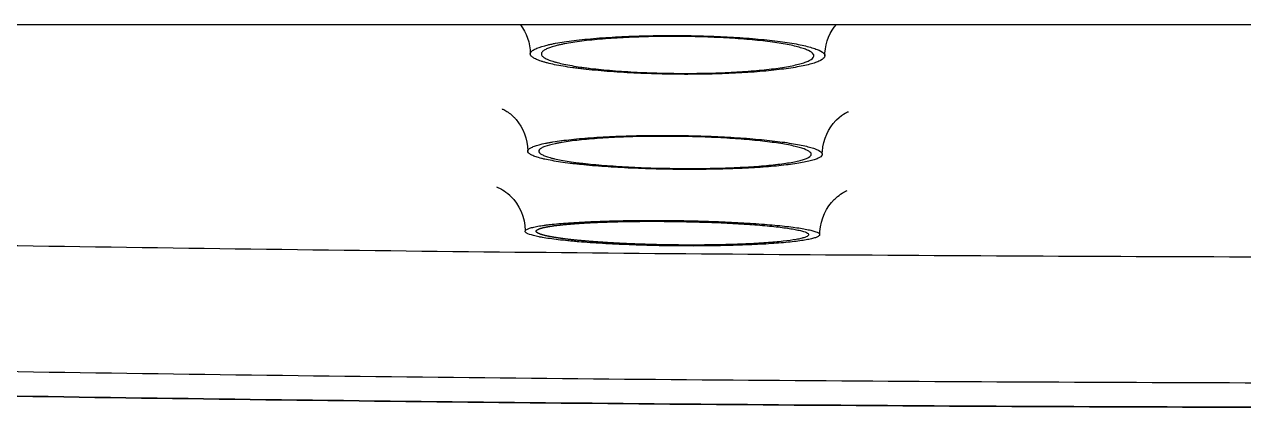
# Model space of a CAD drawing. Header units: millimetres. Extents: x 0 to 2809, y -1128 to 717.
# Drawn here: x 509.2 to 674.7, y 312 to 364.1 of the extents above; entities that cross this region are included whole.
import ezdxf

# ---------------------------------------------------------------- set-up
doc = ezdxf.new("R2010")
doc.units = ezdxf.units.MM
doc.layers.add('Blocks', color=7, linetype='Continuous')
doc.layers.add('Blocks$Inner', color=7, linetype='Continuous', lineweight=25, true_color=0x007f00)
doc.layers.add('Blocks$Outline', color=7, linetype='Continuous', lineweight=35, true_color=0xff3f3f)

# ---------------------------------------------------------------- blocks, each defined once
blk = doc.blocks.new('Balcony Lounge Bench w Arm Front')
at = {"layer": 'Blocks$Inner'}
blk.add_lwpolyline([(1224.49, 364), (1060.55, 364), (874.6, 364), (778.67, 364), (712.85, 364), (647.03, 364), (551.1, 364), (365.15, 364), (201.21, 364)], dxfattribs=at)
for points in [[(576.53, 364.01), (577.32, 362.98), (577.85, 361.58), (577.85, 360.06)], [(597.87, 362.57), (598.56, 362.56), (599.25, 362.55), (599.94, 362.54)], [(599.78, 362.41), (599.15, 362.42), (598.51, 362.43), (597.87, 362.44)], [(595.92, 357.45), (596.56, 357.44), (597.19, 357.43), (597.83, 357.42)], [(597.53, 348.99), (598.22, 348.98), (598.9, 348.97), (599.58, 348.95)], [(599.42, 348.82), (598.79, 348.84), (598.16, 348.85), (597.53, 348.86)], [(579, 346.97), (579, 346.92), (579, 346.88), (579, 346.84)], [(597.18, 337.42), (597.86, 337.42), (598.54, 337.4), (599.21, 337.39)], [(597.18, 337.29), (597.81, 337.29), (598.44, 337.27), (599.06, 337.26)], [(577.15, 335.96), (577.15, 335.96), (577.15, 335.97), (577.15, 335.97)], [(597.11, 333.97), (596.45, 333.98), (595.79, 333.99), (595.11, 334)], [(597.11, 334.1), (596.49, 334.11), (595.87, 334.12), (595.24, 334.13)]]:
    blk.add_open_spline(points, degree=3, dxfattribs=at)
for points, knots in [([(617.85, 359.81), (617.85, 359.94), (617.86, 360.06), (617.86, 360.18), (617.95, 361.72), (618.59, 363.12), (619.43, 364.08)], [0.000003, 0.000003, 0.000003, 0.000003, 0.40923, 0.40923, 0.40923, 5.551713, 5.551713, 5.551713, 5.551713]), ([(577.85, 360.06), (577.85, 360.16), (577.89, 360.25), (577.96, 360.34), (578.03, 360.42), (578.13, 360.5), (578.26, 360.59), (578.33, 360.63), (578.4, 360.67), (578.48, 360.71), (578.56, 360.75), (578.65, 360.79), (578.75, 360.83), (579.14, 360.99), (579.64, 361.15), (580.27, 361.29), (580.42, 361.33), (580.59, 361.37), (580.76, 361.4), (580.93, 361.44), (581.11, 361.47), (581.29, 361.51), (581.66, 361.58), (582.05, 361.64), (582.47, 361.71), (583.3, 361.83), (584.23, 361.95), (585.25, 362.05), (585.77, 362.1), (586.3, 362.15), (586.84, 362.19), (587.39, 362.24), (587.95, 362.28), (588.52, 362.31), (589.1, 362.35), (589.69, 362.38), (590.3, 362.41), (590.91, 362.44), (591.53, 362.47), (592.16, 362.49), (593.42, 362.53), (594.7, 362.55), (596, 362.56), (596.62, 362.57), (597.24, 362.57), (597.87, 362.57)], [292.918714, 292.918714, 292.918714, 292.918714, 295.735298, 295.735298, 295.735298, 298.389604, 298.389604, 298.389604, 299.725317, 299.725317, 299.725317, 301.053546, 301.053546, 301.053546, 306.347894, 306.347894, 306.347894, 307.678821, 307.678821, 307.678821, 309.013936, 309.013936, 309.013936, 311.663548, 311.663548, 311.663548, 316.967793, 316.967793, 316.967793, 319.628812, 319.628812, 319.628812, 322.269862, 322.269862, 322.269862, 324.916361, 324.916361, 324.916361, 327.583079, 327.583079, 327.583079, 332.876708, 332.876708, 332.876708, 335.400888, 335.400888, 335.400888, 335.400888]), ([(597.87, 362.44), (597.29, 362.44), (596.71, 362.44), (596.14, 362.43), (594.94, 362.43), (593.75, 362.4), (592.59, 362.36), (592.01, 362.34), (591.43, 362.32), (590.87, 362.29), (590.3, 362.26), (589.76, 362.23), (589.22, 362.2), (588.69, 362.16), (588.17, 362.13), (587.67, 362.08), (587.16, 362.04), (586.67, 362), (586.2, 361.95), (585.25, 361.85), (584.39, 361.74), (583.62, 361.62), (583.24, 361.56), (582.87, 361.5), (582.53, 361.44), (582.36, 361.4), (582.2, 361.37), (582.04, 361.34), (581.88, 361.3), (581.73, 361.27), (581.59, 361.23), (581.01, 361.09), (580.54, 360.95), (580.18, 360.79), (580.09, 360.76), (580.01, 360.72), (579.94, 360.68), (579.86, 360.64), (579.79, 360.6), (579.73, 360.56), (579.61, 360.48), (579.52, 360.4), (579.45, 360.32), (579.39, 360.24), (579.35, 360.15), (579.35, 360.06)], [256.623046, 256.623046, 256.623046, 256.623046, 259.146896, 259.146896, 259.146896, 264.439835, 264.439835, 264.439835, 267.106222, 267.106222, 267.106222, 269.752413, 269.752413, 269.752413, 272.393185, 272.393185, 272.393185, 275.053955, 275.053955, 275.053955, 280.357822, 280.357822, 280.357822, 283.007306, 283.007306, 283.007306, 284.342372, 284.342372, 284.342372, 285.673262, 285.673262, 285.673262, 290.967557, 290.967557, 290.967557, 292.295796, 292.295796, 292.295796, 293.631526, 293.631526, 293.631526, 296.285886, 296.285886, 296.285886, 299.102442, 299.102442, 299.102442, 299.102442]), ([(616.35, 359.81), (616.35, 359.85), (616.35, 359.88), (616.31, 360), (616.26, 360.08), (616.02, 360.32), (615.75, 360.48), (615.19, 360.71), (614.97, 360.78), (614.49, 360.93), (614.23, 361), (613.65, 361.15), (613.34, 361.22), (612.67, 361.35), (612.31, 361.42), (611.16, 361.6), (610.32, 361.72), (608.96, 361.88), (608.48, 361.92), (607.5, 362.02), (606.99, 362.06), (605.43, 362.18), (604.36, 362.25), (602.68, 362.32), (602.11, 362.35), (600.95, 362.38), (600.37, 362.4), (599.78, 362.41)], [383.12842, 383.12842, 383.12842, 383.12842, 384.272117, 384.272117, 386.838473, 386.838473, 391.971184, 391.971184, 394.537539, 394.537539, 397.103894, 397.103894, 399.67025, 399.67025, 402.236605, 402.236605, 407.369316, 407.369316, 409.935671, 409.935671, 412.502026, 412.502026, 417.634737, 417.634737, 420.201093, 420.201093, 422.767448, 422.767448, 422.767448, 422.767448]), ([(599.94, 362.54), (600.57, 362.53), (601.2, 362.51), (602.45, 362.47), (603.07, 362.45), (604.88, 362.37), (606.05, 362.3), (607.73, 362.17), (608.28, 362.13), (609.35, 362.03), (609.86, 361.98), (611.33, 361.82), (612.24, 361.69), (613.48, 361.5), (613.87, 361.43), (614.6, 361.29), (614.93, 361.21), (615.55, 361.07), (615.84, 360.99), (616.36, 360.83), (616.59, 360.75), (617.2, 360.51), (617.49, 360.35), (617.75, 360.09), (617.81, 360.01), (617.85, 359.89), (617.85, 359.85), (617.85, 359.81)], [169.094805, 169.094805, 169.094805, 169.094805, 171.661273, 171.661273, 174.227741, 174.227741, 179.360678, 179.360678, 181.927146, 181.927146, 184.493614, 184.493614, 189.626551, 189.626551, 192.193019, 192.193019, 194.759487, 194.759487, 197.325955, 197.325955, 199.892423, 199.892423, 205.02536, 205.02536, 207.591828, 207.591828, 208.735555, 208.735555, 208.735555, 208.735555]), ([(595.77, 357.32), (594.45, 357.35), (593.17, 357.4), (591.93, 357.46), (591.31, 357.49), (590.69, 357.52), (590.09, 357.56), (589.48, 357.6), (588.88, 357.64), (588.31, 357.68), (587.16, 357.78), (586.08, 357.88), (585.07, 358), (584.82, 358.03), (584.57, 358.06), (584.33, 358.09), (584.09, 358.12), (583.85, 358.15), (583.62, 358.18), (583.16, 358.25), (582.72, 358.31), (582.31, 358.38), (581.49, 358.52), (580.77, 358.67), (580.16, 358.83), (580.01, 358.87), (579.86, 358.91), (579.72, 358.95), (579.58, 358.99), (579.45, 359.03), (579.33, 359.07), (579.08, 359.15), (578.86, 359.23), (578.68, 359.31), (578.49, 359.4), (578.34, 359.48), (578.22, 359.57), (578.15, 359.61), (578.1, 359.65), (578.05, 359.69), (578.01, 359.74), (577.97, 359.78), (577.94, 359.82), (577.88, 359.9), (577.85, 359.98), (577.85, 360.06)], [253.284065, 253.284065, 253.284065, 253.284065, 258.590012, 258.590012, 258.590012, 261.237873, 261.237873, 261.237873, 263.904816, 263.904816, 263.904816, 269.198889, 269.198889, 269.198889, 270.525959, 270.525959, 270.525959, 271.86106, 271.86106, 271.86106, 274.517039, 274.517039, 274.517039, 279.815529, 279.815529, 279.815529, 281.151231, 281.151231, 281.151231, 282.481449, 282.481449, 282.481449, 285.126068, 285.126068, 285.126068, 287.769806, 287.769806, 287.769806, 289.098905, 289.098905, 289.098905, 290.434819, 290.434819, 290.434819, 292.918714, 292.918714, 292.918714, 292.918714]), ([(579.35, 360.06), (579.35, 359.99), (579.38, 359.91), (579.43, 359.84), (579.46, 359.79), (579.5, 359.75), (579.54, 359.71), (579.58, 359.67), (579.63, 359.63), (579.69, 359.59), (579.8, 359.51), (579.95, 359.43), (580.12, 359.35), (580.29, 359.27), (580.49, 359.19), (580.72, 359.12), (580.83, 359.08), (580.95, 359.04), (581.08, 359), (581.21, 358.96), (581.34, 358.93), (581.49, 358.89), (582.05, 358.74), (582.72, 358.6), (583.48, 358.47), (583.86, 358.4), (584.26, 358.34), (584.69, 358.27), (584.9, 358.24), (585.12, 358.21), (585.35, 358.18), (585.57, 358.15), (585.8, 358.12), (586.03, 358.1), (586.96, 357.98), (587.96, 357.88), (589.02, 357.8), (589.56, 357.75), (590.11, 357.71), (590.67, 357.68), (591.23, 357.64), (591.8, 357.61), (592.37, 357.58), (593.52, 357.52), (594.71, 357.48), (595.92, 357.45)], [299.102442, 299.102442, 299.102442, 299.102442, 301.586532, 301.586532, 301.586532, 302.922495, 302.922495, 302.922495, 304.251643, 304.251643, 304.251643, 306.895478, 306.895478, 306.895478, 309.540185, 309.540185, 309.540185, 310.870441, 310.870441, 310.870441, 312.206176, 312.206176, 312.206176, 317.504724, 317.504724, 317.504724, 320.16068, 320.16068, 320.16068, 321.495755, 321.495755, 321.495755, 322.822788, 322.822788, 322.822788, 328.116604, 328.116604, 328.116604, 330.783352, 330.783352, 330.783352, 333.430978, 333.430978, 333.430978, 338.736351, 338.736351, 338.736351, 338.736351]), ([(617.85, 359.81), (617.85, 359.77), (617.84, 359.72), (617.76, 359.5), (617.57, 359.34), (617.12, 359.1), (616.94, 359.02), (616.52, 358.86), (616.28, 358.78), (615.49, 358.56), (614.85, 358.42), (613.74, 358.22), (613.35, 358.16), (612.51, 358.04), (612.08, 357.98), (610.71, 357.81), (609.71, 357.72), (607.56, 357.55), (606.43, 357.48), (604.68, 357.4), (604.08, 357.38), (602.86, 357.34), (602.24, 357.32), (600.37, 357.29), (599.1, 357.28), (597.82, 357.29)], [208.735555, 208.735555, 208.735555, 208.735555, 210.158296, 210.158296, 215.291232, 215.291232, 217.857701, 217.857701, 220.424169, 220.424169, 225.557105, 225.557105, 228.123573, 228.123573, 230.690042, 230.690042, 235.822978, 235.822978, 240.955914, 240.955914, 243.522383, 243.522383, 246.088851, 246.088851, 251.221787, 251.221787, 251.221787, 251.221787]), ([(597.83, 357.42), (599.01, 357.41), (600.18, 357.42), (601.91, 357.45), (602.49, 357.46), (603.62, 357.5), (604.17, 357.52), (605.79, 357.6), (606.83, 357.66), (608.82, 357.82), (609.74, 357.91), (611.01, 358.07), (611.41, 358.12), (612.18, 358.24), (612.55, 358.3), (613.58, 358.49), (614.16, 358.62), (614.9, 358.83), (615.12, 358.91), (615.51, 359.06), (615.67, 359.13), (616.09, 359.36), (616.27, 359.52), (616.34, 359.72), (616.35, 359.77), (616.35, 359.81)], [340.644076, 340.644076, 340.644076, 340.644076, 345.776787, 345.776787, 348.343142, 348.343142, 350.909498, 350.909498, 356.042208, 356.042208, 361.174919, 361.174919, 363.741274, 363.741274, 366.30763, 366.30763, 371.440341, 371.440341, 374.006696, 374.006696, 376.573051, 376.573051, 381.705762, 381.705762, 383.12842, 383.12842, 383.12842, 383.12842]), ([(597.82, 357.29), (597.16, 357.3), (596.5, 357.31), (595.82, 357.32), (595.79, 357.32), (595.77, 357.32)], [251.221787, 251.221787, 251.221787, 251.221787, 253.203164, 253.203164, 253.284065, 253.284065, 253.284065, 253.284065]), ([(574.03, 352.58), (574.03, 352.58), (574.15, 352.55), (574.41, 352.4), (574.57, 352.31), (574.76, 352.19), (574.99, 352.01), (575.19, 351.87), (575.4, 351.69), (575.61, 351.48), (575.71, 351.37), (575.82, 351.26), (575.92, 351.14), (576.85, 350.06), (577.5, 348.52), (577.5, 346.84)], [30.656986, 30.656986, 30.656986, 30.656986, 33.249079, 33.249079, 33.249079, 34.734877, 34.734877, 34.734877, 35.970958, 35.970958, 35.970958, 36.577814, 36.577814, 36.577814, 42.01542, 42.01542, 42.01542, 42.01542]), ([(617.5, 346.42), (617.5, 346.54), (617.51, 346.67), (617.51, 346.79), (617.61, 348.48), (618.37, 350), (619.34, 351), (619.37, 351.03), (619.4, 351.06), (619.43, 351.09), (620.44, 352.09), (621.05, 352.21), (621.05, 352.2)], [0.000007, 0.000007, 0.000007, 0.000007, 0.403306, 0.403306, 0.403306, 5.941626, 5.941626, 5.941626, 6.112428, 6.112428, 6.112428, 11.657993, 11.657993, 11.657993, 11.657993]), ([(577.5, 346.84), (577.5, 346.92), (577.54, 347), (577.61, 347.08), (577.68, 347.15), (577.77, 347.23), (577.91, 347.3), (577.97, 347.34), (578.05, 347.37), (578.13, 347.41), (578.21, 347.44), (578.3, 347.48), (578.4, 347.52), (578.78, 347.66), (579.29, 347.79), (579.91, 347.92), (580.07, 347.95), (580.23, 347.98), (580.4, 348.01), (580.57, 348.05), (580.75, 348.08), (580.93, 348.11), (581.3, 348.17), (581.69, 348.22), (582.11, 348.28), (582.94, 348.39), (583.87, 348.49), (584.89, 348.58), (585.4, 348.62), (585.94, 348.66), (586.48, 348.7), (587.03, 348.74), (587.59, 348.77), (588.16, 348.8), (588.74, 348.83), (589.33, 348.86), (589.94, 348.88), (590.54, 348.91), (591.17, 348.93), (591.8, 348.94), (593.06, 348.97), (594.34, 348.99), (595.64, 348.99), (596.26, 348.99), (596.9, 348.99), (597.53, 348.99)], [101.822164, 101.822164, 101.822164, 101.822164, 104.617832, 104.617832, 104.617832, 107.269607, 107.269607, 107.269607, 108.603979, 108.603979, 108.603979, 109.930831, 109.930831, 109.930831, 115.220119, 115.220119, 115.220119, 116.549891, 116.549891, 116.549891, 117.883734, 117.883734, 117.883734, 120.530844, 120.530844, 120.530844, 125.830614, 125.830614, 125.830614, 128.489304, 128.489304, 128.489304, 131.128176, 131.128176, 131.128176, 133.77263, 133.77263, 133.77263, 136.437281, 136.437281, 136.437281, 141.726873, 141.726873, 141.726873, 144.287765, 144.287765, 144.287765, 144.287765]), ([(597.53, 348.86), (596.94, 348.86), (596.36, 348.86), (594.57, 348.86), (593.39, 348.85), (591.65, 348.8), (591.07, 348.78), (589.94, 348.74), (589.4, 348.71), (588.33, 348.66), (587.81, 348.63), (586.8, 348.56), (586.31, 348.52), (584.89, 348.39), (584.03, 348.3), (582.88, 348.15), (582.52, 348.09), (582.01, 348.01), (581.84, 347.98), (581.52, 347.92), (581.37, 347.89), (580.65, 347.74), (580.19, 347.61), (579.74, 347.44), (579.66, 347.41), (579.51, 347.34), (579.44, 347.31), (579.25, 347.2), (579.16, 347.13), (579.03, 346.99), (579, 346.92), (579, 346.84)], [200.354022, 200.354022, 200.354022, 200.354022, 202.907366, 202.907366, 208.208216, 208.208216, 210.85864, 210.85864, 213.509065, 213.509065, 216.15949, 216.15949, 218.809915, 218.809915, 224.110764, 224.110764, 226.761189, 226.761189, 228.086401, 228.086401, 229.411614, 229.411614, 234.712463, 234.712463, 236.037676, 236.037676, 237.362888, 237.362888, 240.013313, 240.013313, 242.812063, 242.812063, 242.812063, 242.812063]), ([(616, 346.42), (616, 346.45), (616, 346.48), (615.96, 346.59), (615.91, 346.66), (615.67, 346.87), (615.4, 347), (614.83, 347.21), (614.62, 347.28), (614.14, 347.41), (613.87, 347.48), (613.3, 347.61), (612.98, 347.67), (612.31, 347.8), (611.95, 347.86), (610.8, 348.03), (609.96, 348.14), (608.6, 348.29), (608.12, 348.34), (607.14, 348.42), (606.63, 348.47), (605.07, 348.58), (603.99, 348.65), (602.32, 348.73), (601.74, 348.75), (600.59, 348.79), (600, 348.81), (599.42, 348.82)], [313.43033, 313.43033, 313.43033, 313.43033, 314.215593, 314.215593, 315.975247, 315.975247, 319.494555, 319.494555, 321.254209, 321.254209, 323.013863, 323.013863, 324.773517, 324.773517, 326.533171, 326.533171, 330.052479, 330.052479, 331.812133, 331.812133, 333.571787, 333.571787, 337.091095, 337.091095, 338.850749, 338.850749, 340.610403, 340.610403, 340.610403, 340.610403]), ([(599.58, 348.95), (600.21, 348.94), (600.84, 348.92), (602.09, 348.88), (602.71, 348.85), (604.52, 348.77), (605.69, 348.7), (607.37, 348.58), (607.92, 348.53), (608.98, 348.44), (609.5, 348.39), (610.97, 348.24), (611.88, 348.12), (613.12, 347.94), (613.51, 347.87), (614.24, 347.74), (614.58, 347.68), (615.2, 347.54), (615.49, 347.47), (616, 347.33), (616.24, 347.26), (616.85, 347.04), (617.14, 346.89), (617.4, 346.67), (617.46, 346.6), (617.5, 346.49), (617.5, 346.45), (617.5, 346.42)], [146.335695, 146.335695, 146.335695, 146.335695, 148.237936, 148.237936, 150.140176, 150.140176, 153.944657, 153.944657, 155.846898, 155.846898, 157.749138, 157.749138, 161.553619, 161.553619, 163.45586, 163.45586, 165.3581, 165.3581, 167.260341, 167.260341, 169.162581, 169.162581, 172.967062, 172.967062, 174.869303, 174.869303, 175.718245, 175.718245, 175.718245, 175.718245]), ([(595.43, 344.4), (594.12, 344.43), (592.84, 344.48), (591.59, 344.53), (590.97, 344.56), (590.35, 344.59), (589.75, 344.63), (589.14, 344.66), (588.55, 344.7), (587.97, 344.74), (586.82, 344.82), (585.74, 344.92), (584.73, 345.02), (584.48, 345.05), (584.23, 345.07), (583.99, 345.1), (583.75, 345.13), (583.51, 345.16), (583.28, 345.19), (582.82, 345.24), (582.38, 345.3), (581.97, 345.36), (581.15, 345.49), (580.43, 345.62), (579.81, 345.75), (579.66, 345.79), (579.51, 345.82), (579.37, 345.86), (579.24, 345.89), (579.1, 345.93), (578.98, 345.97), (578.73, 346.04), (578.52, 346.11), (578.33, 346.18), (578.15, 346.25), (577.99, 346.33), (577.87, 346.4), (577.8, 346.44), (577.75, 346.48), (577.7, 346.52), (577.66, 346.55), (577.62, 346.59), (577.59, 346.63), (577.53, 346.7), (577.5, 346.77), (577.5, 346.84)], [62.205373, 62.205373, 62.205373, 62.205373, 67.507303, 67.507303, 67.507303, 70.15308, 70.15308, 70.15308, 72.817854, 72.817854, 72.817854, 78.107436, 78.107436, 78.107436, 79.433334, 79.433334, 79.433334, 80.76723, 80.76723, 80.76723, 83.420731, 83.420731, 83.420731, 88.714189, 88.714189, 88.714189, 90.048582, 90.048582, 90.048582, 91.377435, 91.377435, 91.377435, 94.01936, 94.01936, 94.01936, 96.660459, 96.660459, 96.660459, 97.988264, 97.988264, 97.988264, 99.32282, 99.32282, 99.32282, 101.822164, 101.822164, 101.822164, 101.822164]), ([(579, 346.84), (579, 346.77), (579.03, 346.71), (579.11, 346.6), (579.15, 346.57), (579.23, 346.5), (579.28, 346.46), (579.45, 346.36), (579.6, 346.29), (579.94, 346.15), (580.14, 346.08), (580.48, 345.98), (580.61, 345.95), (580.86, 345.88), (581, 345.85), (581.71, 345.68), (582.37, 345.56), (583.51, 345.39), (583.92, 345.33), (584.56, 345.25), (584.78, 345.22), (585.23, 345.17), (585.46, 345.15), (586.62, 345.02), (587.62, 344.93), (589.22, 344.82), (589.77, 344.78), (590.89, 344.71), (591.46, 344.68), (593.19, 344.6), (594.37, 344.56), (595.58, 344.53)], [242.812063, 242.812063, 242.812063, 242.812063, 245.314163, 245.314163, 246.639375, 246.639375, 247.964587, 247.964587, 250.615012, 250.615012, 253.265437, 253.265437, 254.590649, 254.590649, 255.915862, 255.915862, 261.216711, 261.216711, 263.867136, 263.867136, 265.192348, 265.192348, 266.517561, 266.517561, 271.81841, 271.81841, 274.468835, 274.468835, 277.11926, 277.11926, 282.420109, 282.420109, 282.420109, 282.420109]), ([(617.5, 346.42), (617.5, 346.38), (617.49, 346.34), (617.41, 346.15), (617.22, 346.01), (616.77, 345.8), (616.59, 345.74), (616.16, 345.6), (615.92, 345.54), (615.13, 345.35), (614.5, 345.23), (613.39, 345.07), (612.99, 345.02), (612.16, 344.92), (611.72, 344.87), (610.35, 344.74), (609.35, 344.66), (607.2, 344.53), (606.07, 344.48), (604.32, 344.42), (603.72, 344.41), (602.5, 344.38), (601.88, 344.37), (600, 344.35), (598.74, 344.35), (597.46, 344.37)], [175.718245, 175.718245, 175.718245, 175.718245, 176.771543, 176.771543, 180.576024, 180.576024, 182.478265, 182.478265, 184.380505, 184.380505, 188.184986, 188.184986, 190.087227, 190.087227, 191.989467, 191.989467, 195.793948, 195.793948, 199.598429, 199.598429, 201.50067, 201.50067, 203.40291, 203.40291, 207.207391, 207.207391, 207.207391, 207.207391]), ([(597.46, 344.5), (598.64, 344.48), (599.81, 344.48), (601.55, 344.5), (602.12, 344.51), (603.25, 344.53), (603.8, 344.55), (605.43, 344.6), (606.47, 344.65), (608.46, 344.77), (609.38, 344.84), (610.65, 344.96), (611.06, 345.01), (611.83, 345.1), (612.2, 345.15), (613.22, 345.3), (613.81, 345.41), (614.54, 345.59), (614.76, 345.65), (615.15, 345.77), (615.32, 345.84), (615.74, 346.03), (615.91, 346.17), (615.99, 346.34), (616, 346.38), (616, 346.42)], [284.301474, 284.301474, 284.301474, 284.301474, 287.820782, 287.820782, 289.580436, 289.580436, 291.34009, 291.34009, 294.859398, 294.859398, 298.378706, 298.378706, 300.13836, 300.13836, 301.898014, 301.898014, 305.417322, 305.417322, 307.176976, 307.176976, 308.93663, 308.93663, 312.455939, 312.455939, 313.43033, 313.43033, 313.43033, 313.43033]), ([(597.46, 344.37), (596.8, 344.38), (596.14, 344.39), (595.46, 344.4), (595.45, 344.4), (595.43, 344.4)], [207.207391, 207.207391, 207.207391, 207.207391, 209.188251, 209.188251, 209.24119, 209.24119, 209.24119, 209.24119]), ([(712.85, 332.4), (667.86, 332.4), (622.87, 332.62), (577.88, 333.07), (532.87, 333.53), (487.86, 334.22), (442.86, 335.13), (397.85, 336.04), (352.85, 337.17), (307.86, 338.54), (289.23, 339.1), (270.6, 339.71), (251.98, 340.35), (242.66, 340.68), (233.35, 341.01), (224.04, 341.35), (219.38, 341.52), (214.73, 341.7), (210.07, 341.87), (207.74, 341.96), (205.41, 342.05), (203.09, 342.14), (202.5, 342.16), (201.92, 342.18), (201.34, 342.2), (201.29, 342.21), (201.25, 342.21), (201.21, 342.21)], [-518.79142, -518.79142, -518.79142, -518.79142, -383.814278, -383.814278, -383.814278, -248.76604, -248.76604, -248.76604, -113.7149, -113.7149, -113.7149, -57.79422, -57.79422, -57.79422, -29.839201, -29.839201, -29.839201, -15.856407, -15.856407, -15.856407, -8.866597, -8.866597, -8.866597, -7.115836, -7.115836, -7.115836, -6.985128, -6.985128, -6.985128, -6.985128]), ([(573.28, 341.99), (573.28, 341.99), (573.36, 341.97), (573.55, 341.88), (573.68, 341.82), (573.85, 341.73), (574.08, 341.6), (574.36, 341.42), (574.7, 341.18), (575.05, 340.86), (575.1, 340.8), (575.16, 340.75), (575.21, 340.7), (576.33, 339.58), (577.13, 337.87), (577.15, 336.04)], [31.290777, 31.290777, 31.290777, 31.290777, 33.420315, 33.420315, 33.420315, 34.867702, 34.867702, 34.867702, 36.684971, 36.684971, 36.684971, 36.9689, 36.9689, 36.9689, 42.831672, 42.831672, 42.831672, 42.831672]), ([(617.15, 335.49), (617.15, 335.64), (617.16, 335.79), (617.17, 335.93), (617.28, 337.66), (618.07, 339.23), (619.13, 340.28), (619.21, 340.35), (619.29, 340.42), (619.43, 340.55), (619.5, 340.61), (619.56, 340.66), (620.19, 341.17), (620.62, 341.41), (620.87, 341.51)], [0, 0, 0, 0, 0.465791, 0.465791, 0.465791, 5.962318, 5.962318, 5.962318, 6.361256, 6.361256, 6.698708, 6.698708, 6.698708, 9.828183, 9.828183, 9.828183, 9.828183]), ([(577.15, 335.97), (577.16, 336.08), (577.29, 336.19), (577.61, 336.32), (577.68, 336.35), (577.84, 336.4), (577.93, 336.43), (578.22, 336.5), (578.44, 336.55), (578.94, 336.65), (579.22, 336.7), (579.68, 336.76), (579.85, 336.79), (580.19, 336.83), (580.36, 336.85), (581.28, 336.96), (582.11, 337.03), (583.49, 337.13), (583.98, 337.16), (585, 337.22), (585.53, 337.25), (587.16, 337.32), (588.31, 337.36), (590.13, 337.4), (590.75, 337.41), (592.01, 337.43), (592.64, 337.43), (594.56, 337.44), (595.86, 337.44), (597.18, 337.42)], [155.813961, 155.813961, 155.813961, 155.813961, 159.639697, 159.639697, 160.625537, 160.625537, 161.611376, 161.611376, 163.583056, 163.583056, 165.554735, 165.554735, 166.540575, 166.540575, 167.526415, 167.526415, 171.469774, 171.469774, 173.441453, 173.441453, 175.413132, 175.413132, 179.356491, 179.356491, 181.328171, 181.328171, 183.29985, 183.29985, 187.243209, 187.243209, 187.243209, 187.243209]), ([(599.06, 337.26), (599.64, 337.25), (600.23, 337.23), (601.38, 337.2), (601.95, 337.18), (603.63, 337.12), (604.71, 337.07), (606.27, 336.98), (606.78, 336.95), (607.77, 336.88), (608.24, 336.85), (609.61, 336.74), (610.45, 336.66), (611.6, 336.53), (611.96, 336.49), (612.63, 336.4), (612.94, 336.35), (613.52, 336.26), (613.78, 336.21), (614.26, 336.11), (614.48, 336.06), (615.05, 335.91), (615.32, 335.81), (615.56, 335.66), (615.61, 335.61), (615.65, 335.54), (615.65, 335.51), (615.65, 335.49)], [253.760697, 253.760697, 253.760697, 253.760697, 256.327824, 256.327824, 258.894951, 258.894951, 264.029205, 264.029205, 266.596332, 266.596332, 269.163459, 269.163459, 274.297713, 274.297713, 276.86484, 276.86484, 279.431967, 279.431967, 281.999095, 281.999095, 284.566222, 284.566222, 289.700476, 289.700476, 292.267603, 292.267603, 293.414161, 293.414161, 293.414161, 293.414161]), ([(599.21, 337.39), (599.85, 337.38), (600.47, 337.36), (601.73, 337.33), (602.34, 337.31), (604.16, 337.24), (605.33, 337.19), (607.01, 337.09), (607.56, 337.06), (608.63, 336.99), (609.14, 336.95), (610.62, 336.83), (611.52, 336.75), (612.77, 336.61), (613.16, 336.56), (613.89, 336.47), (614.22, 336.42), (614.85, 336.32), (615.13, 336.27), (615.65, 336.16), (615.88, 336.11), (616.5, 335.95), (616.79, 335.84), (617.05, 335.68), (617.11, 335.62), (617.14, 335.54), (617.15, 335.52), (617.15, 335.49)], [189.977937, 189.977937, 189.977937, 189.977937, 191.880121, 191.880121, 193.782305, 193.782305, 197.586673, 197.586673, 199.488857, 199.488857, 201.391042, 201.391042, 205.19541, 205.19541, 207.097594, 207.097594, 208.999778, 208.999778, 210.901962, 210.901962, 212.804147, 212.804147, 216.608515, 216.608515, 218.510699, 218.510699, 219.360313, 219.360313, 219.360313, 219.360313]), ([(595.11, 334), (594.45, 334.02), (593.81, 334.03), (591.9, 334.09), (590.66, 334.14), (588.84, 334.23), (588.24, 334.26), (587.09, 334.33), (586.53, 334.37), (585.45, 334.44), (584.93, 334.48), (584.17, 334.55), (583.93, 334.57), (583.44, 334.61), (583.2, 334.64), (582.04, 334.75), (581.22, 334.85), (580.13, 335.01), (579.8, 335.06), (579.34, 335.14), (579.19, 335.17), (578.91, 335.23), (578.78, 335.25), (578.15, 335.39), (577.78, 335.51), (577.46, 335.65), (577.41, 335.68), (577.31, 335.74), (577.27, 335.76), (577.18, 335.85), (577.15, 335.9), (577.15, 335.96)], [252.828303, 252.828303, 252.828303, 252.828303, 254.751442, 254.751442, 258.680098, 258.680098, 260.644426, 260.644426, 262.608754, 262.608754, 264.573082, 264.573082, 265.555246, 265.555246, 266.53741, 266.53741, 270.466066, 270.466066, 272.430394, 272.430394, 273.412558, 273.412558, 274.394722, 274.394722, 278.323378, 278.323378, 279.305542, 279.305542, 280.287706, 280.287706, 282.201945, 282.201945, 282.201945, 282.201945]), ([(615.65, 335.49), (615.65, 335.46), (615.64, 335.44), (615.56, 335.31), (615.39, 335.21), (614.97, 335.07), (614.8, 335.02), (614.41, 334.93), (614.19, 334.88), (613.46, 334.75), (612.87, 334.67), (611.84, 334.56), (611.47, 334.52), (610.7, 334.45), (610.3, 334.42), (609.03, 334.33), (608.11, 334.28), (606.12, 334.19), (605.08, 334.16), (603.45, 334.12), (602.9, 334.11), (601.77, 334.09), (601.2, 334.09), (599.46, 334.08), (598.29, 334.09), (597.11, 334.1)], [293.414161, 293.414161, 293.414161, 293.414161, 294.83473, 294.83473, 299.968984, 299.968984, 302.536111, 302.536111, 305.103238, 305.103238, 310.237492, 310.237492, 312.804619, 312.804619, 315.371746, 315.371746, 320.506, 320.506, 325.640254, 325.640254, 328.207381, 328.207381, 330.774508, 330.774508, 335.908763, 335.908763, 335.908763, 335.908763]), ([(617.15, 335.49), (617.15, 335.46), (617.14, 335.43), (617.06, 335.29), (616.87, 335.19), (616.42, 335.03), (616.23, 334.98), (615.81, 334.88), (615.57, 334.83), (614.78, 334.69), (614.15, 334.6), (613.03, 334.48), (612.64, 334.44), (611.8, 334.36), (611.36, 334.33), (609.99, 334.23), (609, 334.17), (606.84, 334.08), (605.72, 334.04), (603.96, 334), (603.37, 333.99), (602.15, 333.97), (601.52, 333.96), (599.65, 333.95), (598.38, 333.96), (597.11, 333.97)], [219.360313, 219.360313, 219.360313, 219.360313, 220.412883, 220.412883, 224.217251, 224.217251, 226.119436, 226.119436, 228.02162, 228.02162, 231.825988, 231.825988, 233.728172, 233.728172, 235.630356, 235.630356, 239.434725, 239.434725, 243.239093, 243.239093, 245.141277, 245.141277, 247.043461, 247.043461, 250.847829, 250.847829, 250.847829, 250.847829]), ([(712.85, 315.28), (667.9, 315.28), (622.95, 315.5), (578, 315.95), (532.94, 316.41), (487.88, 317.1), (442.83, 318.01), (397.77, 318.92), (352.72, 320.05), (307.68, 321.41), (289.03, 321.98), (270.38, 322.59), (251.73, 323.23), (242.41, 323.56), (233.08, 323.89), (223.76, 324.23), (219.1, 324.4), (214.44, 324.58), (209.78, 324.75), (207.45, 324.84), (205.11, 324.93), (202.78, 325.02), (202.25, 325.04), (201.72, 325.06), (201.19, 325.08)], [525.53183, 525.53183, 525.53183, 525.53183, 660.389243, 660.389243, 660.389243, 795.588988, 795.588988, 795.588988, 930.794132, 930.794132, 930.794132, 986.778897, 986.778897, 986.778897, 1014.764977, 1014.764977, 1014.764977, 1028.762971, 1028.762971, 1028.762971, 1035.760289, 1035.760289, 1035.760289, 1037.350876, 1037.350876, 1037.350876, 1037.350876]), ([(712.85, 311.99), (667.84, 311.99), (622.82, 312.2), (532.79, 313.11), (487.77, 313.8), (397.73, 315.62), (352.72, 316.74), (285.21, 318.79), (262.71, 319.53), (228.96, 320.72), (216.3, 321.18), (203.3, 321.68), (201.55, 321.74), (201.21, 321.76)], [540.333851, 540.333851, 540.333851, 540.333851, 675.38338, 675.38338, 810.478825, 810.478825, 945.574271, 945.574271, 1013.121994, 1013.121994, 1046.895855, 1051.117588, 1052.152137, 1052.152137, 1052.152137, 1052.152137])]:
    blk.add_open_spline(points, degree=3, knots=knots, dxfattribs=at)
blk.add_rational_spline([(595.58, 344.53), (596.21, 344.52), (596.84, 344.51), (597.46, 344.5)], [1, 0.99999999999, 0.99999999999, 1], degree=3, dxfattribs=at)
for points, weights, knots in [([(578.65, 335.96), (578.65, 336.01), (578.68, 336.07), (578.75, 336.12), (578.81, 336.17), (578.9, 336.22), (579.02, 336.27), (579.08, 336.3), (579.15, 336.32), (579.23, 336.35), (579.3, 336.37), (579.39, 336.39), (579.47, 336.42), (579.83, 336.51), (580.3, 336.6), (580.87, 336.68), (581.02, 336.71), (581.17, 336.73), (581.33, 336.75), (581.49, 336.77), (581.65, 336.79), (581.82, 336.8), (582.16, 336.84), (582.52, 336.88), (582.91, 336.91), (583.68, 336.98), (584.53, 337.04), (585.48, 337.1), (585.95, 337.12), (586.44, 337.15), (586.95, 337.17), (587.45, 337.19), (587.97, 337.21), (588.5, 337.22), (589.04, 337.24), (589.58, 337.26), (590.15, 337.27), (590.71, 337.28), (591.29, 337.29), (591.87, 337.3), (593.03, 337.31), (594.21, 337.32), (595.42, 337.31), (596, 337.31), (596.59, 337.3), (597.18, 337.29)], [1.00000000666, 1.00000000666, 1.00000000666, 1.00000000666, 1.00000000666, 1.00000000666, 1.00000000666, 1.00000000666, 1.00000000666, 1.00000000666, 1.00000000666, 1.00000000666, 1.00000000666, 1.00000000667, 1.00000000667, 1.00000000667, 1.00000000667, 1.00000000667, 1.00000000667, 1.00000000668, 1.00000000668, 1.00000000668, 1.00000000668, 1.00000000668, 1.00000000668, 1.00000000669, 1.00000000669, 1.0000000067, 1.0000000067, 1.0000000067, 1.0000000067, 1.00000000671, 1.00000000671, 1.00000000671, 1.00000000671, 1.00000000672, 1.00000000672, 1.00000000672, 1.00000000672, 1.00000000673, 1.00000000673, 1.00000000674, 1.00000000674, 1.00000000449, 1.00000000225, 1], [208.536428, 208.536428, 208.536428, 208.536428, 211.320699, 211.320699, 211.320699, 213.97362, 213.97362, 213.97362, 215.308509, 215.308509, 215.308509, 216.635839, 216.635839, 216.635839, 221.927426, 221.927426, 221.927426, 223.257883, 223.257883, 223.257883, 224.592328, 224.592328, 224.592328, 227.240666, 227.240666, 227.240666, 232.543312, 232.543312, 232.543312, 235.203442, 235.203442, 235.203442, 237.843826, 237.843826, 237.843826, 240.48986, 240.48986, 240.48986, 243.156108, 243.156108, 243.156108, 248.448838, 248.448838, 248.448838, 251.02613, 251.02613, 251.02613, 251.02613]), ([(595.24, 334.13), (594.03, 334.16), (592.84, 334.2), (591.69, 334.24), (591.12, 334.27), (590.55, 334.29), (589.99, 334.32), (589.43, 334.35), (588.88, 334.38), (588.34, 334.41), (587.28, 334.48), (586.28, 334.55), (585.35, 334.63), (585.11, 334.65), (584.89, 334.67), (584.66, 334.69), (584.44, 334.71), (584.22, 334.73), (584, 334.75), (583.57, 334.8), (583.17, 334.84), (582.79, 334.89), (582.03, 334.98), (581.36, 335.08), (580.79, 335.18), (580.65, 335.21), (580.52, 335.23), (580.39, 335.26), (580.26, 335.28), (580.14, 335.31), (580.02, 335.33), (579.79, 335.39), (579.59, 335.44), (579.42, 335.49), (579.25, 335.54), (579.11, 335.6), (578.99, 335.65), (578.93, 335.68), (578.88, 335.7), (578.84, 335.73), (578.8, 335.76), (578.76, 335.78), (578.73, 335.81), (578.68, 335.86), (578.65, 335.91), (578.65, 335.96)], [1, 1.00000000224, 1.00000000448, 1.00000000673, 1.00000000672, 1.00000000672, 1.00000000672, 1.00000000672, 1.00000000671, 1.00000000671, 1.00000000671, 1.0000000067, 1.0000000067, 1.0000000067, 1.00000000669, 1.00000000669, 1.00000000669, 1.00000000669, 1.00000000669, 1.00000000669, 1.00000000669, 1.00000000668, 1.00000000668, 1.00000000668, 1.00000000667, 1.00000000667, 1.00000000667, 1.00000000667, 1.00000000667, 1.00000000667, 1.00000000667, 1.00000000667, 1.00000000667, 1.00000000666, 1.00000000666, 1.00000000666, 1.00000000666, 1.00000000666, 1.00000000666, 1.00000000666, 1.00000000666, 1.00000000666, 1.00000000666, 1.00000000666, 1.00000000666, 1.00000000666], [168.889596, 168.889596, 168.889596, 168.889596, 174.194441, 174.194441, 174.194441, 176.841617, 176.841617, 176.841617, 179.507738, 179.507738, 179.507738, 184.799871, 184.799871, 184.799871, 186.126388, 186.126388, 186.126388, 187.460887, 187.460887, 187.460887, 190.115494, 190.115494, 190.115494, 195.41117, 195.41117, 195.41117, 196.746091, 196.746091, 196.746091, 198.075407, 198.075407, 198.075407, 200.718284, 200.718284, 200.718284, 203.360402, 203.360402, 203.360402, 204.688755, 204.688755, 204.688755, 206.023803, 206.023803, 206.023803, 208.536428, 208.536428, 208.536428, 208.536428])]:
    blk.add_rational_spline(points, weights, degree=3, knots=knots, dxfattribs=at)
at = {"layer": 'Blocks$Outline'}
blk.add_open_spline([(201.21, 321.76), (201.55, 321.74), (203.3, 321.68), (216.3, 321.18), (228.96, 320.72), (262.71, 319.53), (285.21, 318.79), (352.72, 316.74), (397.73, 315.62), (487.77, 313.8), (532.79, 313.11), (622.82, 312.2), (667.84, 311.99), (712.85, 311.99), (757.86, 311.99), (802.87, 312.2), (892.91, 313.11), (937.93, 313.8), (1027.97, 315.62), (1072.98, 316.74), (1140.49, 318.79), (1162.99, 319.53), (1196.74, 320.72), (1209.4, 321.18), (1222.4, 321.68), (1224.15, 321.74), (1224.49, 321.76)], degree=3, knots=[-1052.152137, -1052.152137, -1052.152137, -1052.152137, -1051.117588, -1046.895855, -1013.121994, -1013.121994, -945.574271, -945.574271, -810.478825, -810.478825, -675.38338, -675.38338, -540.333851, -540.333851, -540.333851, -405.284322, -405.284322, -270.188876, -270.188876, -135.093431, -135.093431, -67.545708, -67.545708, -33.771847, -29.550114, -28.515564, -28.515564, -28.515564, -28.515564], dxfattribs=at)

msp = doc.modelspace()

# ---------------------------------------------------------------- block references
at = {"layer": 'Blocks'}
msp.add_blockref('Balcony Lounge Bench w Arm Front', (0, 0), dxfattribs=at)

doc.saveas('drawing.dxf')
